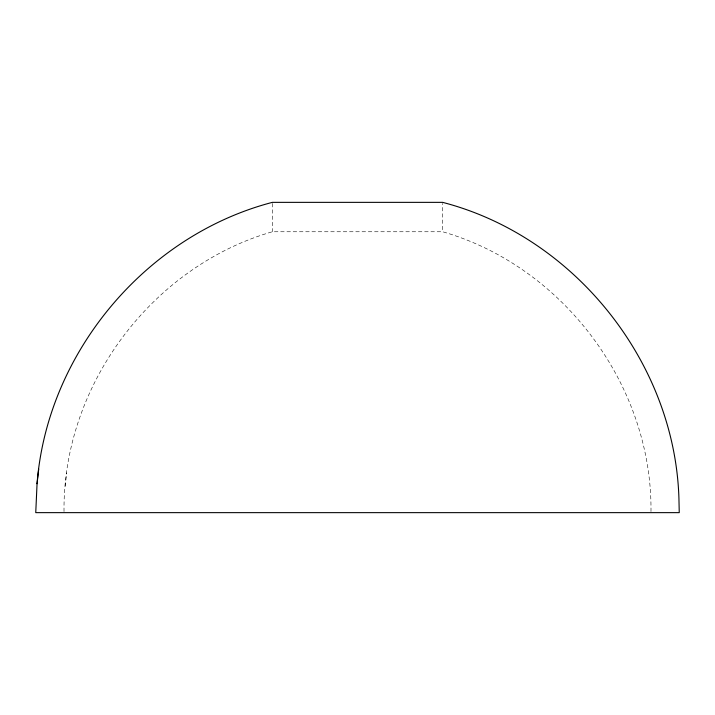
<?xml version="1.0" encoding="UTF-8"?>
<svg xmlns="http://www.w3.org/2000/svg" width="715" height="715" viewBox="0 0 715 715"><rect width="100%" height="100%" fill="white"/><g stroke="black" fill="none" stroke-linecap="round" stroke-linejoin="round"><path stroke-width="0.54" stroke-dasharray="3.58 2.68" d="M650.981 511.556C652.375 385.877 563.411 266.481 442.621 231.758L442.621 203.444M64.019 511.556C62.625 385.877 151.589 266.481 272.379 231.758L442.621 231.758M65.19 486.289L66.71 472.847M272.379 203.444L272.379 231.758"/><path stroke-width="1.07" d="M37.055 483.733L35.75 512.646L679.25 512.646L678.928 498.301C674.763 362.192 574.44 236.558 442.621 202.354L272.379 202.354C145.52 235.476 47.181 353.004 37.055 483.733L38.726 469.013"/></g></svg>
